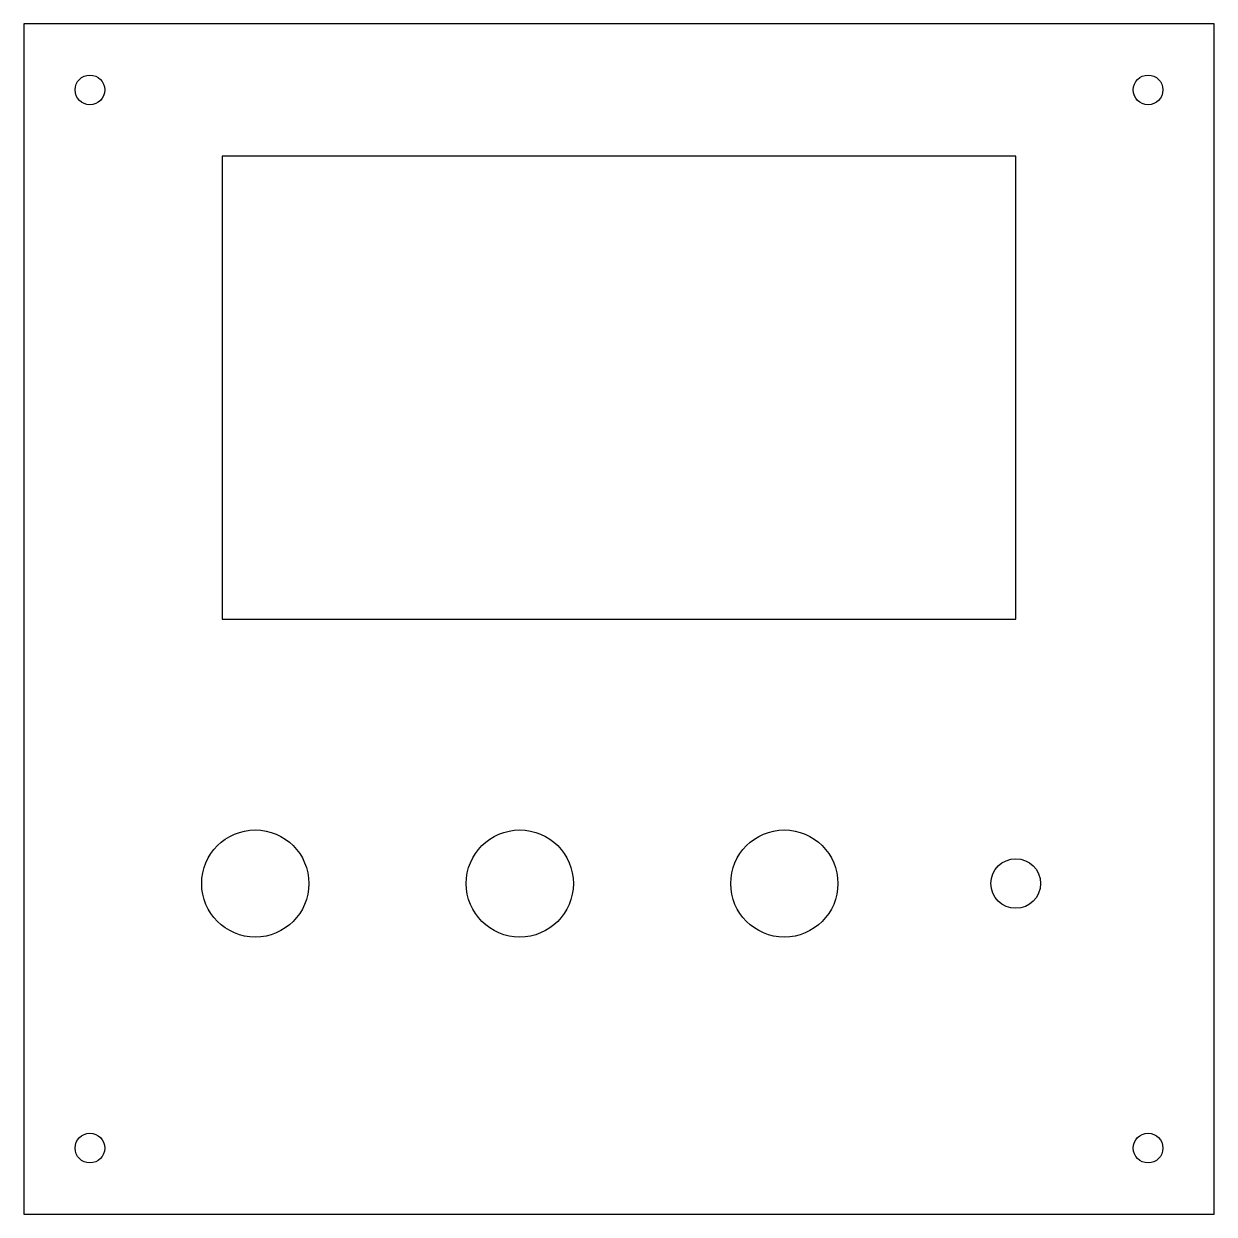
# Model space of a CAD drawing. Header units: millimetres. Extents: x 0 to 180, y 0 to 180.
import ezdxf

# ---------------------------------------------------------------- set-up
doc = ezdxf.new("R2010")
doc.units = ezdxf.units.MM
doc.layers.add('CUT', color=1, linetype='CONTINUOUS')

msp = doc.modelspace()

# ---------------------------------------------------------------- linework, layer by layer
at = {"layer": 'CUT'}
for p, q in [((180, 180), (0, 180)), ((0, 180), (0, 0)), ((180, 0), (180, 180)), ((150, 160), (30, 160)), ((30, 160), (30, 90)), ((150, 90), (150, 160)), ((30, 90), (150, 90)), ((0, 0), (180, 0))]:
    msp.add_line(p, q, dxfattribs=at)
for centre, radius in [((10, 170), 2.25), ((170, 170), 2.25), ((35, 50), 8.1), ((75, 50), 8.1), ((115, 50), 8.1), ((150, 50), 3.75), ((10, 10), 2.25), ((170, 10), 2.25)]:
    msp.add_circle(centre, radius, dxfattribs=at)

doc.saveas('drawing.dxf')
